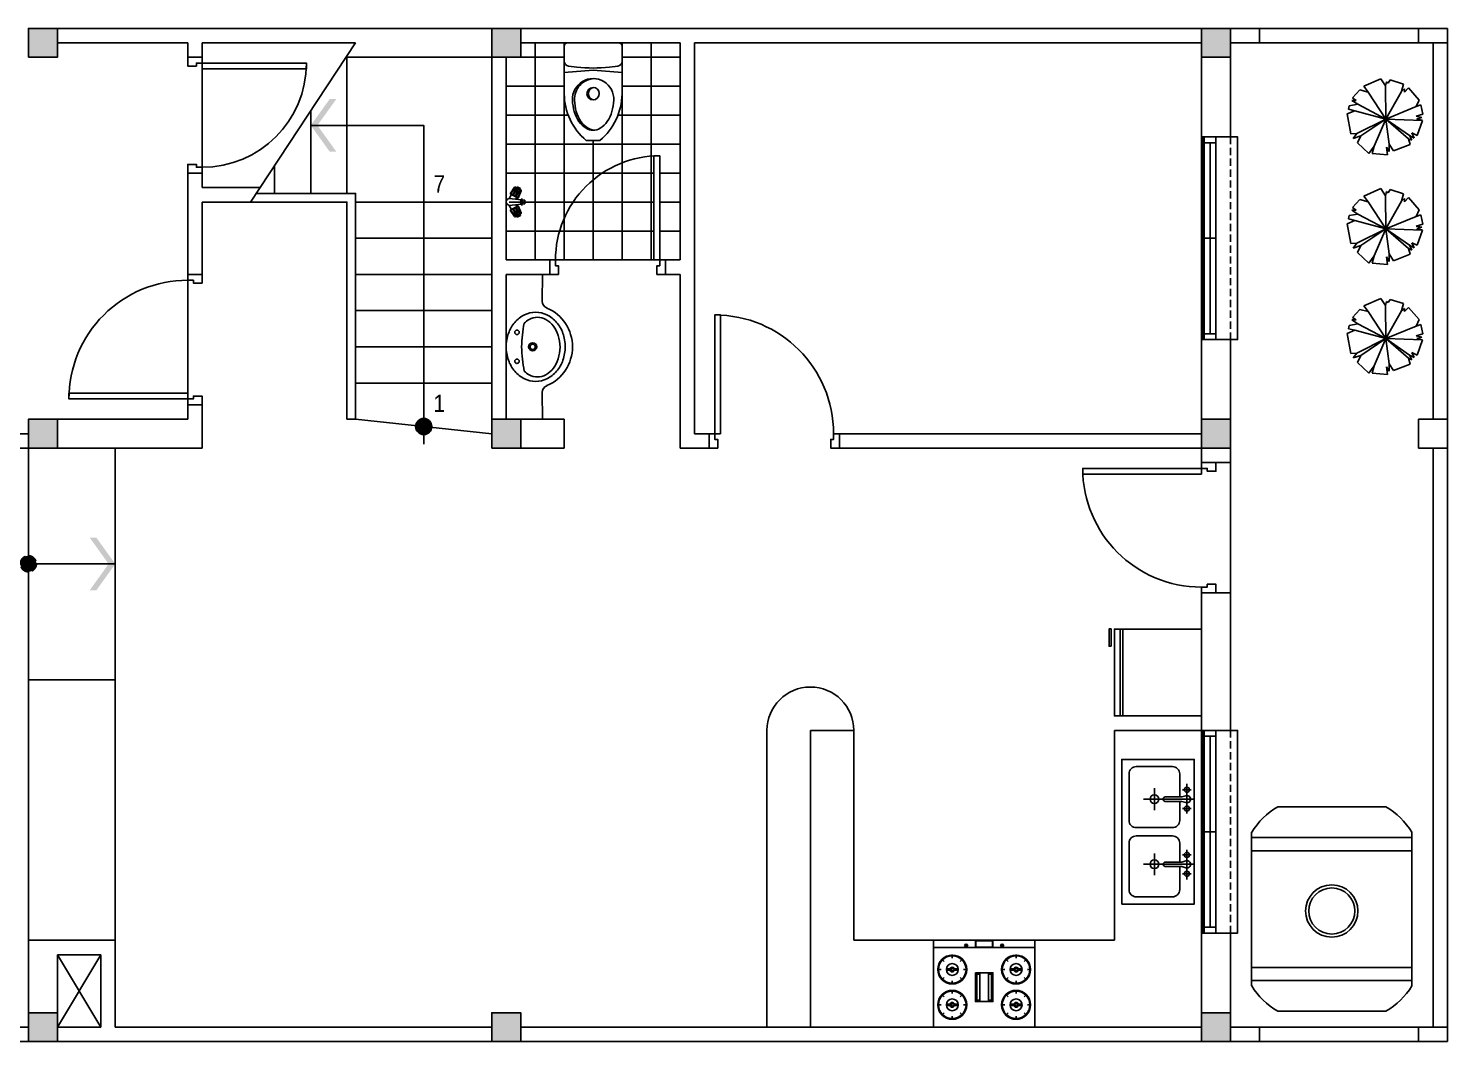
# Model space of a CAD drawing. Header units: millimetres. Extents: x 634 to 81814, y 3822 to 90754.
# Drawn here: x 11145 to 20945, y 3822 to 10822 of the extents above; entities that cross this region are included whole.
import ezdxf

# ---------------------------------------------------------------- set-up
doc = ezdxf.new("R2010")
doc.units = ezdxf.units.MM
doc.header["$MEASUREMENT"] = 0
doc.linetypes.add('DASHED', pattern=[0.75, 0.5, -0.25])
doc.linetypes.add('HIDDEN', pattern=[0.375, 0.25, -0.125])
for name, color, linetype in [('CAY', 66, 'Continuous'), ('CHITIET', 144, 'Continuous'), ('COT', 5, 'Continuous'), ('DOOR', 2, 'Continuous'), ('HACTH', 8, 'Continuous'), ('HAT', 252, 'Continuous'), ('HATCH', 34, 'Continuous'), ('NET1', 66, 'Continuous'), ('NET2', 6, 'Continuous'), ('NET4', 5, 'Continuous'), ('NETMANH', 44, 'Continuous'), ('NETTHAY', 4, 'Continuous'), ('nt', 146, 'Continuous'), ('THAY', 7, 'Continuous'), ('THIETBI', 35, 'Continuous'), ('TUONG', 7, 'Continuous'), ('VAT DUNG', 9, 'Continuous'), ('VATDUNG', 8, 'Continuous'), ('VATLIEU', 251, 'Continuous')]:
    doc.layers.add(name, color=color, linetype=linetype)
doc.styles.add('VNI-AVO', font='', dxfattribs={"height": 6})
doc.styles.get('VNI-AVO').set_extended_font_data('VNI-Avo')

# ---------------------------------------------------------------- blocks, each defined once
blk = doc.blocks.new('N')
at = {"ltscale": 50}
for p, q in [((-2.69, 3.98), (-3.1, 5.22)), ((-3.1, 5.22), (-2.32, 4.65)), ((-2.37, 5.58), (0.82, 6.2)), ((-2.32, 4.65), (-2.37, 5.58)), ((-2.32, 4.65), (0, 0)), ((1.34, 4.96), (0, 0)), ((0.82, 6.2), (1.34, 4.96)), ((1.34, 4.96), (1.6, 5.99)), ((1.6, 5.99), (2.12, 5.84)), ((2.12, 5.84), (2.37, 4.5)), ((2.37, 4.5), (3, 5.43)), ((3, 5.43), (3, 4.75)), ((3, 4.75), (3.41, 5.32)), ((3.41, 5.32), (4.7, 4.13)), ((-5.53, 2.69), (-3.82, 4.55)), ((-4.34, 1.86), (-5.53, 2.69)), ((-3.82, 4.55), (-2.69, 3.98)), ((0, 0), (-2.69, 3.98)), ((0, 0), (2.37, 4.5)), ((4.34, 2.84), (0, 0)), ((4.7, 4.13), (4.34, 2.84)), ((4.34, 2.84), (5.27, 3.51)), ((5.27, 3.51), (6.46, 0.77)), ((-5.73, -0.26), (-5.53, 2.17)), ((-5.53, 2.17), (-4.34, 1.86)), ((-4.34, 1.86), (0, 0)), ((0, 0), (-4.03, -0.57)), ((-3.15, -3.67), (0, 0)), ((0, 0), (-2.63, -3.82)), ((-0.21, -5.89), (0, 0)), ((0, 0), (5.32, 0.05)), ((4.44, -2.53), (0, 0)), ((0, 0), (2.01, -4.86)), ((6.46, 0.77), (5.32, 0.05)), ((5.32, 0.05), (5.99, -0.1)), ((-4.5, -0.15), (-5.73, -0.26)), ((-5.22, -0.57), (-4.5, -0.15)), ((-4.03, -0.57), (-5.22, -0.57)), ((-5.11, -1.24), (-4.03, -0.57)), ((-4.08, -3.92), (-5.11, -1.24)), ((6.3, -0.72), (5.63, -2.84)), ((5.99, -0.1), (5.78, -0.41)), ((5.78, -0.41), (6.3, -0.72)), ((-3.15, -3.67), (-4.08, -3.92)), ((-3.41, -4.18), (-3.15, -3.67)), ((-2.63, -3.82), (-3.41, -4.18)), ((-3.05, -4.54), (-2.63, -3.82)), ((-2.22, -4.18), (-3.05, -4.54)), ((-2.63, -5.06), (-2.22, -4.18)), ((5.01, -3.67), (3.05, -5.37)), ((4.86, -3), (4.34, -3)), ((4.34, -3), (5.01, -3.67)), ((5.63, -2.84), (4.44, -2.53)), ((4.44, -2.53), (4.86, -3)), ((-0.21, -5.89), (-2.63, -5.06)), ((0.05, -5.01), (-0.21, -5.89)), ((0.26, -5.78), (0.05, -5.01)), ((0.46, -4.9), (0.26, -5.78)), ((0.77, -5.94), (0.46, -4.9)), ((2.27, -5.63), (0.77, -5.94)), ((3.05, -5.37), (2.01, -4.86)), ((2.01, -4.86), (2.27, -5.63))]:
    blk.add_line(p, q, dxfattribs=at)
blk = doc.blocks.new('A$C764E3EB9')
at = {"layer": 'VATDUNG'}
for p, q in [((195, 1364), (1375, 1364)), ((237, 1364), (237, 134)), ((337, 1364), (337, 134)), ((1233, 1364), (1233, 134)), ((1333, 1364), (1333, 134)), ((0, 1164), (0, 334)), ((1570, 1164), (1570, 334)), ((195, 134), (237, 134)), ((237, 134), (1333, 134)), ((1333, 134), (1375, 134))]:
    blk.add_line(p, q, dxfattribs=at)
for radius in [201, 177]:
    blk.add_circle((800, 749), radius, dxfattribs=at)
for centre, start, end in [((507, 864), 121.9804, 149.4069), ((1063, 864), 30.5931, 58.0196), ((507, 634), 210.5931, 238.0196), ((1063, 634), 301.9804, 329.4069)]:
    blk.add_arc(centre, 589, start, end, dxfattribs=at)
blk = doc.blocks.new('TULANH')
at = {"layer": 'VATDUNG', "linetype": 'Continuous'}
for points in [[(1.579, 9.611), (1.579, 8.911), (0.879, 8.911), (0.879, 9.611)], [(1.017, 8.883), (1.017, 8.867), (0.878, 8.867), (0.878, 8.883)]]:
    blk.add_lwpolyline(points, close=True, dxfattribs=at)
for points in [[(1.579, 8.977), (0.879, 8.977)], [(1.579, 8.957), (0.879, 8.957)]]:
    blk.add_lwpolyline(points, dxfattribs=at)
blk = doc.blocks.new('door')
at = {"layer": 'DOOR', "ltscale": 3}
for points in [[(100, -40), (100, 0), (0, 0), (0, -60), (60, -60), (60, -40)], [(100, -80), (920, -80), (920, -40), (100, -40)], [(100, -860), (100, -900), (0, -900), (0, -840), (60, -840), (60, -860)]]:
    blk.add_lwpolyline(points, close=True, dxfattribs=at)
at = {"layer": 'DOOR', "color": 44, "ltscale": 3}
blk.add_arc((100, -40), 820, 270, 0, dxfattribs=at)
blk = doc.blocks.new('door800')
at = {"layer": 'DOOR', "ltscale": 3}
for points in [[(40, -100), (0, -100), (0, 0), (60, 0), (60, -60), (40, -60)], [(760, -100), (800, -100), (800, 0), (740, 0), (740, -60), (760, -60)], [(80, -100), (80, -820), (40, -820), (40, -100)]]:
    blk.add_lwpolyline(points, close=True, dxfattribs=at)
at = {"layer": 'DOOR', "color": 44, "ltscale": 3}
blk.add_arc((40, -100), 720, 270, 0, dxfattribs=at)
blk = doc.blocks.new('A$C47E0686E')
at = {"layer": 'THIETBI'}
for p, q in [((6, 132), (81, 182)), ((21, 135), (70, 169)), ((81, 182), (131, 92)), ((88, 160), (85, 165)), ((89, 168), (135, 193)), ((153, 15), (135, 193)), ((193, 15), (215, 193)), ((261, 168), (215, 193)), ((269, 182), (219, 92)), ((263, 160), (266, 165)), ((344, 132), (269, 182)), ((329, 135), (280, 169)), ((8, 111), (0, 101)), ((0, 101), (19, 66)), ((6, 132), (48, 55)), ((8, 111), (6, 116)), ((8, 111), (32, 68)), ((22, 124), (19, 129)), ((32, 68), (19, 66)), ((28, 122), (83, 146)), ((32, 68), (35, 63)), ((37, 96), (35, 101)), ((35, 101), (37, 96)), ((36, 107), (86, 141)), ((36, 107), (86, 141)), ((44, 93), (98, 118)), ((44, 93), (98, 118)), ((48, 55), (131, 92)), ((53, 67), (50, 72)), ((50, 72), (53, 67)), ((52, 79), (101, 112)), ((59, 65), (114, 90)), ((100, 137), (103, 132)), ((103, 132), (100, 137)), ((116, 109), (119, 104)), ((123, 106), (144, 118)), ((213, 49), (133, 49)), ((193, 15), (153, 15)), ((173, 101), (173, 0)), ((227, 106), (206, 118)), ((302, 55), (219, 92)), ((234, 109), (231, 104)), ((291, 65), (236, 90)), ((250, 137), (247, 132)), ((247, 132), (250, 137)), ((298, 79), (249, 112)), ((306, 93), (252, 118)), ((306, 93), (252, 118)), ((314, 107), (264, 141)), ((314, 107), (264, 141)), ((322, 122), (267, 146)), ((300, 72), (297, 67)), ((344, 132), (302, 55)), ((313, 96), (316, 101)), ((316, 101), (313, 96)), ((318, 68), (315, 63)), ((342, 111), (318, 68)), ((318, 68), (331, 66)), ((328, 124), (331, 129)), ((350, 101), (331, 66)), ((342, 111), (344, 116)), ((342, 111), (350, 101))]:
    blk.add_line(p, q, dxfattribs=at)
for points in [[(148, 49, -0.162416), (150, 54, -0.106054), (156, 59, -0.069981), (163, 62, -0.056221), (173, 63, -0.056221), (183, 62, -0.069981), (190, 59, -0.106054), (196, 54, -0.162416), (197, 49, -0.162416), (196, 44, -0.106054), (190, 40, -0.069981), (183, 37, -0.056221), (173, 36, -0.056221), (163, 37, -0.069981), (156, 40, -0.106054), (150, 44, -0.162416)], [(153, 49, -0.162416), (154, 51, -0.106054), (158, 54, -0.069981), (164, 57, -0.056221), (173, 58, -0.056221), (182, 57, -0.069981), (188, 54, -0.106054), (192, 51, -0.162416), (192, 49, -0.162416), (192, 47, -0.106054), (188, 44, -0.069981), (182, 42, -0.056221), (173, 41, -0.056221), (164, 42, -0.069981), (158, 44, -0.106054), (154, 47, -0.162416)]]:
    blk.add_lwpolyline(points, format="xyb", close=True, dxfattribs=at)
for centre, radius, start, end in [((76, 160), 10, 28.8907, 123.4646), ((175, 188), 40.3, 7.2662, 172.7338), ((274, 160), 10, 56.5354, 151.1093), ((20, 124), 16.1, 149.1033, 208.8907), ((23, 131), 5, 123.4646, 208.8907), ((26, 126), 5, 208.8907, 294.3168), ((39, 103), 5, 123.4646, 208.8907), ((39, 103), 5, 123.4646, 208.8907), ((49, 71), 16.1, 208.8907, 268.6781), ((42, 98), 5, 208.8907, 294.3168), ((42, 98), 5, 208.8907, 294.3168), ((54, 75), 5, 123.4646, 208.8907), ((57, 70), 5, 208.8907, 294.3168), ((57, 70), 5, 208.8907, 294.3168), ((79, 155), 10, 294.3168, 28.8907), ((91, 132), 10, 28.8907, 123.4646), ((91, 132), 10, 28.8907, 123.4646), ((94, 127), 10, 294.3168, 28.8907), ((94, 127), 10, 294.3168, 28.8907), ((107, 104), 10, 28.8907, 123.4646), ((110, 99), 10, 294.3168, 28.8907), ((240, 99), 10, 151.1093, 245.6832), ((243, 104), 10, 56.5354, 151.1093), ((256, 127), 10, 151.1093, 245.6832), ((256, 127), 10, 151.1093, 245.6832), ((259, 132), 10, 56.5354, 151.1093), ((259, 132), 10, 56.5354, 151.1093), ((271, 155), 10, 151.1093, 245.6832), ((293, 70), 5, 245.6832, 331.1093), ((296, 75), 5, 331.1093, 56.5354), ((301, 71), 16.1, 271.3219, 331.1093), ((308, 98), 5, 245.6832, 331.1093), ((308, 98), 5, 245.6832, 331.1093), ((311, 103), 5, 331.1093, 56.5354), ((311, 103), 5, 331.1093, 56.5354), ((324, 126), 5, 245.6832, 331.1093), ((327, 131), 5, 331.1093, 56.5354), ((330, 124), 16.1, 331.1093, 30.8967)]:
    blk.add_arc(centre, radius, start, end, dxfattribs=at)
blk = doc.blocks.new('A$C6332211A')
blk.add_lwpolyline([(238.7, 408.2, 0.085303), (145.7, 392.2, 0.092016), (69.9, 348.4, 0.103432), (17.5, 280.6, 0.11326), (0, 204.1, 0.11326), (17.5, 127.6, 0.103432), (69.9, 59.8, 0.092016), (145.7, 16, 0.085303), (238.7, 0, 0.085303), (331.7, 16, 0.092016), (407.5, 59.8, 0.103432), (459.9, 127.6, 0.11326), (477.4, 204.1, 0.11326), (459.9, 280.6, 0.103432), (407.5, 348.4, 0.092016), (331.7, 392.2, 0.085303)], format="xyb", close=True)
for points in [[(74.9, 283.6, 0.065083), (49.3, 248.7, 0.126182), (34.7, 191.6)], [(34.7, 191.6, 0.126182), (49.3, 134.5, 0.105983), (95.1, 81.6, 0.086078), (159.6, 48.5, 0.075871), (240.8, 36.1, 0.075871), (322, 48.5, 0.086078), (386.5, 81.6, 0.105983), (432.3, 134.5, 0.126182), (446.9, 191.6, 0.126182), (432.3, 248.7, 0.062882), (407.7, 282.5)]]:
    blk.add_lwpolyline(points, format="xyb")
for centre, radius in [((138.7, 333.2), 15.3), ((338.7, 333.2), 15.3), ((238.7, 224.9), 27.8), ((238.7, 224.9), 18.1)]:
    blk.add_circle(centre, radius)
for centre, radius, start, end in [((279.7, -843.8), 1145.9, 92.05204, 100.29867), ((197, -844), 1146, 79.40234, 87.91299)]:
    blk.add_arc(centre, radius, start, end)

msp = doc.modelspace()

# ---------------------------------------------------------------- hatches: boundary and pattern name
at = {"layer": 'CHITIET'}
h = msp.add_hatch(color=256, dxfattribs=at)
h.paths.add_polyline_path([(13899.09311, 8021.36766), (13874.71811, 8071.36766), (13824.59311, 8047.11766, 0.4142135624)])
h.paths.add_polyline_path([(13874.71811, 8071.36766), (13899.09311, 8021.36766, 0.4142135624), (13924.84311, 8095.74266)])
h.paths.add_polyline_path([(13850.34311, 8121.49266), (13874.71811, 8071.36766), (13924.84311, 8095.74266, 0.4142135624)])
h.paths.add_polyline_path([(13850.34311, 8121.49266, 0.4142135624), (13824.59311, 8047.11766), (13874.71811, 8071.36766)])
at = {"layer": 'HACTH', "linetype": 'DASHED', "ltscale": 120}
h = msp.add_hatch(color=256, dxfattribs=at)
h.paths.add_polyline_path([(11194.96811, 7098.99266), (11144.84311, 7123.36766), (11169.21811, 7173.36766, -0.4142135624)])
h.paths.add_polyline_path([(11144.84311, 7123.36766), (11194.96811, 7098.99266, -0.4142135624), (11120.46811, 7073.24266)])
h.paths.add_polyline_path([(11094.71811, 7147.61766), (11144.84311, 7123.36766), (11120.46811, 7073.24266, -0.4142135624)])
h.paths.add_polyline_path([(11094.71811, 7147.61766, -0.4142135624), (11169.21811, 7173.36766), (11144.84311, 7123.36766)])
at = {"layer": 'HAT', "ltscale": 3}
h = msp.add_hatch(dxfattribs=at)
h.set_pattern_fill('_USER', color=256, scale=200, style=0, double=1, pattern_type=0)
h.set_pattern_definition([(0, (15644.72, 9222.24), (0, 200), []), (90, (15644.72, 9222.24), (-200, 1e-14), [])])
h.paths.add_polyline_path([(15644.71811, 10722.24266), (15243.84311, 10722.24266), (15243.84311, 10370.61766, -0.2184915098), (15091.46811, 10047.74266), (14996.46811, 10047.86766, -0.2235367785), (14844.84311, 10370.99266), (14845.09311, 10722.24266), (14544.84311, 10722.24266), (14544.84311, 10622.24266), (14444.71811, 10622.24266), (14444.71811, 9222.24266), (14744.71811, 9222.24266), (14784.71811, 9222.24266, -0.3980254705), (15464.71811, 9941.24266), (15464.71811, 9942.24266), (15504.71811, 9942.24266), (15504.71811, 9222.24266), (15544.71811, 9222.24266), (15644.71811, 9222.24266)])
edge = h.paths.add_edge_path(flags=16)
edge.add_line((14551.96811, 9648.99266), (14551.96811, 9648.99266))
edge.add_ellipse((14551.96811, 9644.36766), major_axis=(3.31143, 3.31143), ratio=1, start_angle=45, end_angle=55.306388103, ccw=False)
edge.add_ellipse((14551.96811, 9644.36766), major_axis=(3.31143, 3.31143), ratio=1, start_angle=20.494977243, end_angle=45)
edge = h.paths.add_edge_path(flags=0)
edge.add_ellipse((14551.96811, 9624.24266), major_axis=(3.31143, 3.31143), ratio=1, start_angle=199.214249099, end_angle=225, ccw=False)
edge.add_ellipse((14555.59311, 9628.99266), major_axis=(7.53916, 7.53916), ratio=1, start_angle=163.883885241, end_angle=188.099106471, ccw=False)
edge.add_line((14549.71811, 9619.99266), (14548.84311, 9619.86766))
edge = h.paths.add_edge_path()
edge.add_line((14465.59311, 9611.61766), (14465.59311, 9611.61766))
edge.add_ellipse((14468.84311, 9635.61766), major_axis=(-24.1943, 0.00005), ratio=0.9999999999, start_angle=82.147909543, end_angle=82.733929272, ccw=False)
edge.add_ellipse((14468.84311, 9635.61766), major_axis=(-24.1943, 0.00005), ratio=0.9999999999, start_angle=-82.147679965, end_angle=82.147909543)
edge = h.paths.add_edge_path(flags=16)
edge.add_line((14541.84311, 9728.99266), (14540.96811, 9721.24266))
edge.add_line((14540.96811, 9721.24266), (14543.59311, 9719.74266))
edge.add_ellipse((14538.96811, 9711.36766), major_axis=(6.83209, 6.83209), ratio=1, start_angle=316.321928158, end_angle=376.109301691, ccw=False)
edge.add_line((14548.59311, 9711.49266), (14526.34311, 9662.11766))
edge.add_line((14526.21811, 9662.24266), (14517.84311, 9666.86766))
edge.add_line((14517.96811, 9666.74266), (14510.84311, 9653.86766))
edge.add_line((14510.84311, 9653.99266), (14572.46811, 9646.36766))
edge.add_line((14572.46811, 9646.24266), (14572.46811, 9634.24266))
edge.add_line((14572.46811, 9634.24266), (14560.09311, 9634.24266))
edge.add_ellipse((14533.46811, 9634.24266), major_axis=(-18.81967, 18.81967), ratio=1, start_angle=212.128550632, end_angle=225, ccw=False)
edge.add_ellipse((14542.59311, 9632.24266), major_axis=(12.18859, 12.18859), ratio=1, start_angle=286.116114759, end_angle=302.128550632, ccw=False)
edge.add_ellipse((14548.34311, 9628.99266), major_axis=(7.53916, 7.53916), ratio=1, start_angle=261.900893529, end_angle=286.116114759, ccw=False)
edge.add_ellipse((14551.96811, 9624.24266), major_axis=(3.31143, 3.31143), ratio=1, start_angle=225.000000001, end_angle=261.90089353)
edge.add_ellipse((14548.34311, 9628.99266), major_axis=(7.53916, 7.53916), ratio=1, start_angle=261.900893529, end_angle=286.116114759)
edge.add_ellipse((14542.59311, 9632.24266), major_axis=(12.18859, 12.18859), ratio=1, start_angle=286.116114759, end_angle=302.128550632)
edge.add_ellipse((14533.46811, 9634.24266), major_axis=(-18.81967, 18.81967), ratio=1, start_angle=212.128550632, end_angle=225)
edge.add_line((14560.09311, 9634.24266), (14557.09311, 9634.24266))
edge.add_ellipse((14533.46811, 9634.24266), major_axis=(-16.69835, 16.69835), ratio=1, start_angle=212.128550632, end_angle=225, ccw=False)
edge.add_ellipse((14542.59311, 9632.24266), major_axis=(-10.06726, 10.06726), ratio=1, start_angle=196.116114759, end_angle=212.128550632, ccw=False)
edge.add_ellipse((14548.34311, 9628.99266), major_axis=(5.41784, 5.41784), ratio=1, start_angle=261.900893529, end_angle=286.116114759, ccw=False)
edge.add_ellipse((14555.59311, 9628.99266), major_axis=(5.41784, 5.41784), ratio=1, start_angle=163.883885241, end_angle=188.099106471, ccw=False)
edge.add_ellipse((14561.34311, 9632.24266), major_axis=(10.06726, 10.06726), ratio=1, start_angle=147.871449367, end_angle=163.883885241, ccw=False)
edge.add_ellipse((14570.46811, 9634.24266), major_axis=(16.69835, 16.69835), ratio=1, start_angle=135, end_angle=147.871449368, ccw=False)
edge.add_line((14546.84311, 9634.24266), (14543.84311, 9634.24266))
edge.add_ellipse((14570.46811, 9634.24266), major_axis=(18.81967, 18.81967), ratio=1, start_angle=135, end_angle=147.871449368)
edge.add_ellipse((14561.34311, 9632.24266), major_axis=(12.18859, 12.18859), ratio=1, start_angle=147.871449368, end_angle=163.883885241, ccw=False)
edge.add_ellipse((14570.46811, 9634.24266), major_axis=(18.81967, 18.81967), ratio=1, start_angle=135, end_angle=147.871449368, ccw=False)
edge.add_ellipse((14570.46811, 9634.24266), major_axis=(-18.81967, 18.81967), ratio=1, start_angle=32.128550632, end_angle=45, ccw=False)
edge.add_ellipse((14561.34311, 9636.36766), major_axis=(-12.18859, 12.18859), ratio=1, start_angle=16.116114759, end_angle=32.128550632, ccw=False)
edge.add_ellipse((14555.59311, 9639.49266), major_axis=(-7.53916, 7.53916), ratio=1, start_angle=-8.09910647, end_angle=16.116114759, ccw=False)
edge.add_line((14550.21811, 9648.99266), (14465.59311, 9659.49266))
edge.add_line((14465.59311, 9659.61766), (14480.84311, 9687.24266))
edge.add_line((14480.84311, 9687.24266), (14472.46811, 9691.86766))
edge.add_line((14472.59311, 9691.86766), (14502.46811, 9737.11766))
edge.add_ellipse((14507.34311, 9728.74266), major_axis=(-6.83209, 6.83209), ratio=1, start_angle=-73.890698309, end_angle=-14.103324769, ccw=False)
edge.add_line((14512.09311, 9737.24266), (14514.71811, 9735.74266))
edge.add_line((14514.71811, 9735.74266), (14520.84311, 9740.61766))
edge.add_line((14520.84311, 9740.61766), (14541.84311, 9728.99266))
edge = h.paths.add_edge_path(flags=0)
edge.add_ellipse((14522.34311, 9674.61766), major_axis=(-4.24264, 4.24264), ratio=1, start_angle=106.109301691, end_angle=200.683222955, ccw=False)
edge.add_ellipse((14519.09311, 9676.49266), major_axis=(-4.24264, 4.24264), ratio=1, start_angle=11.535380435, end_angle=106.109301691, ccw=False)
edge.add_line((14514.09311, 9679.74266), (14534.96811, 9710.86766))
edge.add_ellipse((14536.59311, 9707.86766), major_axis=(-2.12132, 2.12132), ratio=1, start_angle=-73.890698309, end_angle=11.535380435, ccw=False)
edge.add_ellipse((14539.59311, 9706.24266), major_axis=(2.12132, 2.12132), ratio=1, start_angle=290.683222955, end_angle=376.109301691, ccw=False)
edge.add_line((14542.96811, 9706.49266), (14527.71811, 9672.11766))
edge = h.paths.add_edge_path(flags=0)
edge.add_ellipse((14505.34311, 9683.99266), major_axis=(4.24264, 4.24264), ratio=1, start_angle=196.109301691, end_angle=290.683222955, ccw=False)
edge.add_ellipse((14502.09311, 9685.74266), major_axis=(-4.24264, 4.24264), ratio=1, start_angle=11.535380435, end_angle=106.109301691, ccw=False)
edge.add_line((14497.09311, 9689.11766), (14517.96811, 9720.24266))
edge.add_ellipse((14519.59311, 9717.24266), major_axis=(-2.12132, 2.12132), ratio=1, start_angle=-73.890698309, end_angle=11.535380435, ccw=False)
edge.add_ellipse((14522.71811, 9715.61766), major_axis=(2.12132, 2.12132), ratio=1, start_angle=290.683222955, end_angle=376.109301691, ccw=False)
edge.add_line((14526.09311, 9715.86766), (14510.84311, 9681.49266))
edge = h.paths.add_edge_path(flags=0)
edge.add_ellipse((14488.46811, 9693.36766), major_axis=(-4.24264, 4.24264), ratio=1, start_angle=106.109301691, end_angle=200.683222955, ccw=False)
edge.add_ellipse((14485.21811, 9695.11766), major_axis=(4.24264, 4.24264), ratio=1, start_angle=101.535380435, end_angle=196.109301691, ccw=False)
edge.add_line((14480.21811, 9698.36766), (14501.09311, 9729.49266))
edge.add_ellipse((14502.71811, 9726.61766), major_axis=(-2.12132, 2.12132), ratio=1, start_angle=-73.890698309, end_angle=11.535380435, ccw=False)
edge.add_ellipse((14505.71811, 9724.86766), major_axis=(-2.12132, 2.12132), ratio=1, start_angle=200.683222955, end_angle=286.109301691, ccw=False)
edge.add_line((14509.09311, 9725.11766), (14493.84311, 9690.74266))
edge = h.paths.add_edge_path(flags=0)
edge.add_ellipse((14542.59311, 9636.36766), major_axis=(-12.18859, 12.18859), ratio=1, start_angle=237.871449368, end_angle=253.883885241)
edge.add_ellipse((14548.34311, 9639.49266), major_axis=(-7.53916, 7.53916), ratio=1, start_angle=253.883885241, end_angle=278.099106471, ccw=False)
edge.add_ellipse((14542.59311, 9636.36766), major_axis=(-12.18859, 12.18859), ratio=1, start_angle=237.871449368, end_angle=253.883885241, ccw=False)
edge.add_ellipse((14533.46811, 9634.24266), major_axis=(18.81967, 18.81967), ratio=1, start_angle=315, end_angle=327.871449368)
edge = h.paths.add_edge_path(flags=0)
edge.add_ellipse((14533.46811, 9634.24266), major_axis=(16.69835, 16.69835), ratio=1, start_angle=315, end_angle=327.871449368)
edge.add_ellipse((14542.59311, 9636.36766), major_axis=(10.06726, 10.06726), ratio=1, start_angle=327.871449368, end_angle=343.883885241)
edge.add_ellipse((14548.34311, 9639.49266), major_axis=(-5.41784, 5.41784), ratio=1, start_angle=253.883885241, end_angle=278.09910647)
edge.add_ellipse((14551.96811, 9644.36766), major_axis=(1.19011, 1.19011), ratio=1, start_angle=8.099106472, end_angle=45.000000001)
edge.add_ellipse((14551.96811, 9644.36766), major_axis=(-1.19011, 1.19011), ratio=1, start_angle=-45, end_angle=-8.099106471)
edge.add_ellipse((14555.59311, 9639.49266), major_axis=(5.41784, 5.41784), ratio=1, start_angle=81.90089353, end_angle=106.116114759)
edge.add_ellipse((14561.34311, 9636.36766), major_axis=(-10.06726, 10.06726), ratio=1, start_angle=16.116114759, end_angle=32.128550632)
edge.add_ellipse((14570.46811, 9634.24266), major_axis=(16.69835, 16.69835), ratio=1, start_angle=122.128550632, end_angle=135, ccw=False)
edge.add_ellipse((14555.59311, 9639.49266), major_axis=(5.41784, 5.41784), ratio=1, start_angle=81.90089353, end_angle=106.116114759, ccw=False)
edge.add_ellipse((14551.96811, 9644.36766), major_axis=(1.19011, 1.19011), ratio=1, start_angle=8.099106472, end_angle=45.000000001, ccw=False)
edge.add_ellipse((14542.59311, 9636.36766), major_axis=(10.06726, 10.06726), ratio=1, start_angle=327.871449368, end_angle=343.883885241, ccw=False)
edge = h.paths.add_edge_path(flags=0)
edge.add_ellipse((14551.96811, 9624.24266), major_axis=(1.19011, 1.19011), ratio=1, start_angle=188.099106471, end_angle=225.000000001, ccw=False)
edge.add_ellipse((14551.96811, 9624.24266), major_axis=(-1.19011, 1.19011), ratio=1, start_angle=134.999999999, end_angle=171.900893528, ccw=False)
edge = h.paths.add_edge_path(flags=16)
edge.add_line((14526.21811, 9608.99266), (14548.46811, 9559.61766))
edge.add_ellipse((14538.96811, 9559.74266), major_axis=(-6.83209, 6.83209), ratio=1, start_angle=163.890698309, end_angle=223.678071842, ccw=False)
edge.add_line((14543.59311, 9551.36766), (14540.96811, 9549.86766))
edge.add_line((14540.96811, 9549.86766), (14541.84311, 9542.11766))
edge.add_line((14541.84311, 9542.11766), (14520.84311, 9530.49266))
edge.add_line((14520.84311, 9530.49266), (14514.71811, 9535.36766))
edge.add_line((14514.71811, 9535.36766), (14512.09311, 9533.86766))
edge.add_ellipse((14507.34311, 9542.36766), major_axis=(6.83209, 6.83209), ratio=1, start_angle=194.103324769, end_angle=253.890698309, ccw=False)
edge.add_line((14502.46811, 9534.11766), (14472.59311, 9579.36766))
edge.add_line((14472.59311, 9579.24266), (14526.34311, 9608.86766))
edge = h.paths.add_edge_path(flags=0)
edge.add_line((14527.71811, 9598.99266), (14542.96811, 9564.61766))
edge.add_ellipse((14539.59311, 9564.86766), major_axis=(-2.12132, 2.12132), ratio=1, start_angle=163.890698309, end_angle=249.316777045, ccw=False)
edge.add_ellipse((14536.59311, 9563.24266), major_axis=(-2.12132, 2.12132), ratio=1, start_angle=78.464619565, end_angle=163.890698309, ccw=False)
edge.add_line((14534.96811, 9560.24266), (14514.09311, 9591.36766))
edge.add_ellipse((14519.09311, 9594.74266), major_axis=(-4.24264, 4.24264), ratio=1, start_angle=-16.109301691, end_angle=78.464619565, ccw=False)
edge.add_ellipse((14522.34311, 9596.49266), major_axis=(-4.24264, 4.24264), ratio=1, start_angle=249.316777045, end_angle=343.890698309, ccw=False)
edge = h.paths.add_edge_path(flags=0)
edge.add_line((14510.84311, 9589.61766), (14526.09311, 9555.24266))
edge.add_ellipse((14522.71811, 9555.61766), major_axis=(-2.12132, 2.12132), ratio=1, start_angle=163.890698309, end_angle=249.316777045, ccw=False)
edge.add_ellipse((14519.59311, 9553.86766), major_axis=(-2.12132, 2.12132), ratio=1, start_angle=78.464619565, end_angle=163.890698309, ccw=False)
edge.add_line((14518.09311, 9550.86766), (14497.21811, 9581.99266))
edge.add_ellipse((14502.09311, 9585.36766), major_axis=(4.24264, 4.24264), ratio=1, start_angle=73.890698309, end_angle=168.464619565, ccw=False)
edge.add_ellipse((14505.34311, 9587.11766), major_axis=(-4.24264, 4.24264), ratio=1, start_angle=249.316777045, end_angle=343.890698309, ccw=False)
edge = h.paths.add_edge_path(flags=0)
edge.add_line((14493.96811, 9580.24266), (14509.21811, 9545.86766))
edge.add_ellipse((14505.71811, 9546.24266), major_axis=(2.12132, 2.12132), ratio=1, start_angle=253.890698309, end_angle=339.316777045, ccw=False)
edge.add_ellipse((14502.71811, 9544.49266), major_axis=(-2.12132, 2.12132), ratio=1, start_angle=78.464619565, end_angle=163.890698309, ccw=False)
edge.add_line((14501.09311, 9541.49266), (14480.21811, 9572.61766))
edge.add_ellipse((14485.21811, 9575.99266), major_axis=(4.24264, 4.24264), ratio=1, start_angle=73.890698309, end_angle=168.464619565, ccw=False)
edge.add_ellipse((14488.46811, 9577.74266), major_axis=(4.24264, 4.24264), ratio=1, start_angle=339.316777045, end_angle=433.890698309, ccw=False)
h.paths.add_polyline_path([(15464.71811, 9941.24266, 0.3980254705), (14784.71811, 9222.24266), (15464.71811, 9222.24266)], flags=17)
at = {"layer": 'NET4', "ltscale": 3}
h = msp.add_hatch(color=256, dxfattribs=at)
h.paths.add_polyline_path([(19444.84311, 10822.24266), (19244.84311, 10822.24266), (19244.84311, 10622.24266), (19444.84311, 10622.24266), (19444.84311, 10721.99266), (19444.84311, 10721.99266)])
h.paths.add_polyline_path([(14544.84311, 10822.24266), (14544.71811, 10822.24266), (14344.84311, 10822.24266), (14344.84311, 10622.24266), (14544.84311, 10622.24266)])
h.paths.add_polyline_path([(11344.84311, 10822.24266), (11344.71811, 10822.24266), (11144.84311, 10822.24266), (11144.84311, 10622.24266), (11344.84311, 10622.24266)])
h.paths.add_polyline_path([(6344.84311, 10821.99266), (6344.71811, 10821.99266), (6344.71811, 10822.24266), (6144.84311, 10822.24266), (6144.84311, 10622.24266), (6344.84311, 10622.24266)])
h.paths.add_polyline_path([(6344.84311, 8122.24266), (6144.84311, 8122.24266), (6144.84311, 7922.24266), (6344.84311, 7922.24266)])
h.paths.add_polyline_path([(6344.84311, 4022.24266), (6144.84311, 4022.24266), (6144.84311, 3822.24266), (6344.84311, 3822.24266)])
h.paths.add_polyline_path([(11344.84311, 4022.24266), (11144.84311, 4022.24266), (11144.84311, 3822.24266), (11344.84311, 3822.24266)])
h.paths.add_polyline_path([(11344.84311, 8122.24266), (11323.34311, 8122.24266), (11144.84311, 8122.24266), (11144.84311, 7922.24266), (11323.34311, 7922.24266), (11344.84311, 7922.24266)])
h.paths.add_polyline_path([(14544.84311, 8122.24266), (14344.84311, 8122.24266), (14344.84311, 7922.24266), (14544.84311, 7922.24266)])
h.paths.add_polyline_path([(14544.84311, 4022.24266), (14344.84311, 4022.24266), (14344.84311, 3822.24266), (14544.84311, 3822.24266)])
h.paths.add_polyline_path([(19444.84311, 4022.24266), (19244.84311, 4022.24266), (19244.84311, 3822.24266), (19444.84311, 3822.24266), (19444.84311, 3922.61766), (19444.84311, 3922.61766)])
h.paths.add_polyline_path([(19444.84311, 8122.24266), (19244.84311, 8122.24266), (19244.84311, 7922.24266), (19444.84311, 7922.24266)])

# ---------------------------------------------------------------- linework, layer by layer
at = {"layer": 'CHITIET'}
msp.add_circle((13874.71811, 8071.36766), 55.6954, dxfattribs=at)
for points in [[(13271.09311, 10333.74266), (13140.46811, 10151.86766), (13225.34311, 10334.24266), (13094.71811, 10152.24266)], [(13271.09311, 9970.74266), (13140.46811, 10152.74266), (13225.34311, 9970.36766), (13094.71811, 10152.24266)], [(11568.46811, 7303.74266), (11699.09311, 7121.74266), (11614.21811, 7304.11766), (11744.84311, 7122.24266)], [(11568.46811, 6940.74266), (11699.09311, 7122.61766), (11614.21811, 6940.24266), (11744.84311, 7122.24266)]]:
    msp.add_solid(points, dxfattribs=at)
at = {"layer": 'COT', "ltscale": 3}
for points in [[(11144.84311, 10622.24266), (11344.84311, 10622.24266), (11344.84311, 10822.24266), (11144.84311, 10822.24266)], [(14344.84311, 10622.24266), (14544.84311, 10622.24266), (14544.84311, 10822.24266), (14344.84311, 10822.24266)], [(19244.84311, 10622.24266), (19444.84311, 10622.24266), (19444.84311, 10822.24266), (19244.84311, 10822.24266)], [(11144.84311, 7922.24266), (11344.84311, 7922.24266), (11344.84311, 8122.24266), (11144.84311, 8122.24266)], [(14344.84311, 7922.24266), (14544.84311, 7922.24266), (14544.84311, 8122.24266), (14344.84311, 8122.24266)], [(19244.84311, 7922.24266), (19444.84311, 7922.24266), (19444.84311, 8122.24266), (19244.84311, 8122.24266)], [(11144.84311, 3822.24266), (11344.84311, 3822.24266), (11344.84311, 4022.24266), (11144.84311, 4022.24266)], [(14344.84311, 3822.24266), (14544.84311, 3822.24266), (14544.84311, 4022.24266), (14344.84311, 4022.24266)], [(19244.84311, 3822.24266), (19444.84311, 3822.24266), (19444.84311, 4022.24266), (19244.84311, 4022.24266)]]:
    msp.add_lwpolyline(points, close=True, dxfattribs=at)
at = {"layer": 'COT'}
for points in [[(19644.84311, 10821.99266), (19644.84311, 10721.99266), (19444.84311, 10721.99266), (19444.84311, 10821.99266)], [(20944.84311, 10822.24266), (20944.84311, 10722.24266), (20744.84311, 10722.24266), (20744.84311, 10822.24266)], [(20944.84311, 8122.24266), (20744.84311, 8122.24266), (20744.84311, 7922.24266), (20944.84311, 7922.24266)], [(19644.84311, 3822.61766), (19644.84311, 3922.61766), (19444.84311, 3922.61766), (19444.84311, 3822.61766)], [(20944.84311, 3822.24266), (20944.84311, 3922.24266), (20744.84311, 3922.24266), (20744.84311, 3822.24266)]]:
    msp.add_lwpolyline(points, close=True, dxfattribs=at)
at = {"layer": 'DOOR', "ltscale": 3}
for p, q in [((12344.71811, 9862.24266), (12344.71811, 10582.24266)), ((19264.84311, 10032.24266), (19264.84311, 8712.24266)), ((19304.84311, 10032.24266), (19304.84311, 8712.24266)), ((19344.84311, 8712.24266), (19344.84311, 10032.24266)), ((19344.84311, 9372.24266), (19264.84311, 9372.24266)), ((14744.71811, 9222.24266), (15544.71811, 9222.24266)), ((19444.84311, 7822.24266), (19444.84311, 6922.24266)), ((19264.84311, 5932.24266), (19264.84311, 4612.11766)), ((19304.84311, 5932.24266), (19304.84311, 4612.11766)), ((19344.84311, 4612.11766), (19344.84311, 5932.24266)), ((19344.84311, 5272.24266), (19264.84311, 5272.24266))]:
    msp.add_line(p, q, dxfattribs=at)
at = {"layer": 'DOOR'}
for points in [[(19244.84311, 10072.24266), (19256.84311, 10072.24266), (19256.84311, 8672.24266), (19244.84311, 8672.24266)], [(19244.84311, 5972.24266), (19256.84311, 5972.24266), (19256.84311, 4572.11766), (19244.84311, 4572.11766)]]:
    msp.add_lwpolyline(points, close=True, dxfattribs=at)
at = {"layer": 'DOOR', "ltscale": 3}
for points in [[(19344.84311, 10072.24266), (19264.84311, 10072.24266), (19264.84311, 10032.24266), (19344.84311, 10032.24266)], [(19344.84311, 8712.24266), (19264.84311, 8712.24266), (19264.84311, 8672.24266), (19344.84311, 8672.24266)], [(19344.84311, 5972.24266), (19264.84311, 5972.24266), (19264.84311, 5932.24266), (19344.84311, 5932.24266)], [(19344.84311, 4612.11766), (19264.84311, 4612.11766), (19264.84311, 4572.11766), (19344.84311, 4572.11766)]]:
    msp.add_lwpolyline(points, close=True, dxfattribs=at)
at = {"layer": 'DOOR'}
for points in [[(19444.84311, 10072.24266), (19494.84311, 10072.24266), (19494.84311, 8672.24266), (19444.84311, 8672.24266)], [(19444.84311, 5972.24266), (19494.84311, 5972.24266), (19494.84311, 4572.24266), (19444.84311, 4572.24266)]]:
    msp.add_lwpolyline(points, dxfattribs=at)
at = {"layer": 'HACTH', "linetype": 'DASHED', "ltscale": 120, "extrusion": (-5.24456e-30, -1.22461e-16, -1)}
for p, q in [((14845.21811, 10698.74266), (14845.09311, 10595.11766)), ((15244.09311, 10594.74266), (15244.21811, 10698.36766))]:
    msp.add_line(p, q, dxfattribs=at)
at = {"layer": 'HACTH', "ltscale": 120, "extrusion": (-5.24456e-30, -1.22461e-16, -1)}
for p, q in [((15220.46811, 10722.11766), (14868.96811, 10722.49266)), ((14844.84311, 10370.99266), (14845.09311, 10595.11766)), ((15244.09311, 10594.74266), (15243.84311, 10370.61766)), ((14844.96811, 10518.24266), (15044.46811, 10532.36766)), ((14874.34311, 10562.11766), (14932.21811, 10555.24266)), ((15044.46811, 10532.36766), (15243.96811, 10517.86766)), ((15156.84311, 10554.99266), (15214.71811, 10561.74266)), ((15091.46811, 10047.74266), (14996.46811, 10047.86766))]:
    msp.add_line(p, q, dxfattribs=at)
at = {"layer": 'HACTH', "ltscale": 120}
for p, q in [((14845.21811, 10348.61766), (14845.59311, 10348.61766)), ((11744.84311, 7122.86766), (11017.96811, 7122.86766)), ((17684.71811, 4472.24266), (17684.71811, 4522.24266)), ((17804.71811, 4472.24266), (17804.71811, 4522.24266)), ((18094.71811, 4472.24266), (17394.71811, 4472.24266)), ((17524.59311, 4398.24266), (17524.59311, 4424.36766)), ((17609.59311, 4489.11766), (17631.46811, 4489.11766)), ((17609.59311, 4487.11766), (17631.59311, 4487.11766)), ((17879.71811, 4487.11766), (17857.71811, 4487.11766)), ((17879.71811, 4489.11766), (17857.84311, 4489.11766)), ((17964.96811, 4398.24266), (17964.96811, 4424.36766)), ((17446.59311, 4320.36766), (17420.59311, 4320.36766)), ((17469.46811, 4375.49266), (17450.96811, 4393.86766)), ((17508.84311, 4324.86766), (17483.84311, 4324.86766)), ((17508.84311, 4315.74266), (17483.84311, 4315.74266)), ((17540.21811, 4324.86766), (17565.34311, 4324.86766)), ((17540.21811, 4315.74266), (17565.34311, 4315.74266)), ((17579.71811, 4375.49266), (17598.09311, 4393.86766)), ((17602.46811, 4320.36766), (17628.59311, 4320.36766)), ((17886.96811, 4320.36766), (17860.96811, 4320.36766)), ((17909.84311, 4375.49266), (17891.46811, 4393.86766)), ((17949.34311, 4324.86766), (17924.21811, 4324.86766)), ((17949.34311, 4315.74266), (17924.21811, 4315.74266)), ((17980.71811, 4324.86766), (18005.71811, 4324.86766)), ((17980.71811, 4315.74266), (18005.71811, 4315.74266)), ((18020.09311, 4375.49266), (18038.59311, 4393.86766)), ((18042.96811, 4320.36766), (18068.96811, 4320.36766)), ((17469.46811, 4265.11766), (17450.96811, 4246.74266)), ((17524.59311, 4242.36766), (17524.59311, 4216.36766)), ((17579.71811, 4265.11766), (17598.09311, 4246.74266)), ((17714.71811, 4098.36766), (17714.71811, 4298.36766)), ((17774.71811, 4098.36766), (17774.71811, 4298.36766)), ((17909.84311, 4265.11766), (17891.46811, 4246.74266)), ((17964.96811, 4242.36766), (17964.96811, 4216.36766)), ((18020.09311, 4265.11766), (18038.59311, 4246.74266)), ((17469.46811, 4131.61766), (17450.96811, 4149.99266)), ((17524.59311, 4154.36766), (17524.59311, 4180.49266)), ((17579.71811, 4131.61766), (17598.09311, 4149.99266)), ((17909.84311, 4131.61766), (17891.46811, 4149.99266)), ((17964.96811, 4154.36766), (17964.96811, 4180.49266)), ((18020.09311, 4131.61766), (18038.59311, 4149.99266)), ((17446.59311, 4076.49266), (17420.59311, 4076.49266)), ((17469.46811, 4021.36766), (17450.96811, 4002.86766)), ((17508.84311, 4080.99266), (17483.84311, 4080.99266)), ((17508.84311, 4071.99266), (17483.84311, 4071.99266)), ((17540.21811, 4080.99266), (17565.34311, 4080.99266)), ((17540.21811, 4071.99266), (17565.34311, 4071.99266)), ((17579.71811, 4021.36766), (17598.09311, 4002.86766)), ((17602.46811, 4076.49266), (17628.59311, 4076.49266)), ((17886.96811, 4076.49266), (17860.96811, 4076.49266)), ((17909.84311, 4021.36766), (17891.46811, 4002.86766)), ((17949.34311, 4080.99266), (17924.21811, 4080.99266)), ((17949.34311, 4071.99266), (17924.21811, 4071.99266)), ((17980.71811, 4080.99266), (18005.71811, 4080.99266)), ((17980.71811, 4071.99266), (18005.71811, 4071.99266)), ((18020.09311, 4021.36766), (18038.59311, 4002.86766)), ((18042.96811, 4076.49266), (18068.96811, 4076.49266)), ((17524.59311, 3998.49266), (17524.59311, 3972.49266)), ((17964.96811, 3998.49266), (17964.96811, 3972.49266))]:
    msp.add_line(p, q, dxfattribs=at)
for points in [[(18094.71811, 3922.24266), (17394.71811, 3922.24266), (17394.71811, 4522.24266), (18094.71811, 4522.24266)], [(17802.34311, 4518.99266), (17686.96811, 4518.99266), (17686.96811, 4475.74266), (17802.34311, 4475.74266)], [(17684.71811, 4298.36766), (17684.71811, 4098.36766), (17804.71811, 4098.36766), (17804.71811, 4298.36766)]]:
    msp.add_lwpolyline(points, close=True, dxfattribs=at)
for points in [[(17714.71811, 4288.36766), (17694.71811, 4288.36766), (17694.71811, 4108.36766), (17714.71811, 4108.36766)], [(17774.71811, 4108.36766), (17794.71811, 4108.36766), (17794.71811, 4288.36766), (17774.71811, 4288.36766)]]:
    msp.add_lwpolyline(points, dxfattribs=at)
at = {"layer": 'HACTH', "linetype": 'DASHED', "ltscale": 120}
msp.add_circle((11144.84311, 7123.36766), 55.6954, dxfattribs=at)
at = {"layer": 'HACTH', "ltscale": 120}
for centre, radius in [((17524.59311, 4320.36766), 100), ((17524.59311, 4320.36766), 95), ((17964.96811, 4320.36766), 100), ((17964.96811, 4320.36766), 95), ((17524.59311, 4320.36766), 40.97978), ((17524.59311, 4320.36766), 16.34502), ((17524.59311, 4320.36766), 9.1598), ((17964.96811, 4320.36766), 40.97978), ((17964.96811, 4320.36766), 16.34502), ((17964.96811, 4320.36766), 9.1598), ((17524.59311, 4076.49266), 100), ((17524.59311, 4076.49266), 95), ((17524.59311, 4076.49266), 40.97978), ((17964.96811, 4076.49266), 100), ((17964.96811, 4076.49266), 95), ((17964.96811, 4076.49266), 40.97978), ((17524.59311, 4076.49266), 16.34502), ((17524.59311, 4076.49266), 9.1598), ((17964.96811, 4076.49266), 16.34502), ((17964.96811, 4076.49266), 9.1598)]:
    msp.add_circle(centre, radius, dxfattribs=at)
at = {"layer": 'HACTH', "linetype": 'DASHED', "ltscale": 120}
for centre, start_param, end_param in [((14868.96811, 10698.74266), -0.7864349332, 0.7843613936), ((15220.46811, 10698.36766), 3.9259540472, 5.4967503739)]:
    msp.add_ellipse(centre, major_axis=(-16.79379, 16.79379), ratio=1, start_param=start_param, end_param=end_param, dxfattribs=at)
at = {"layer": 'HACTH', "ltscale": 120}
for centre, major_axis, ratio, start_param, end_param in [((14878.34311, 10595.11766), (-23.5113, 23.5113), 1, 0.7843613936, 2.2366677612), ((15210.84311, 10594.74266), (-23.5113, 23.5113), 1, 2.4736476795, 3.9259540472), ((15045.46811, 11498.36766), (-385.49136, 868.27208), 1, 2.604233422, 2.8412133403), ((15044.34311, 10332.74266), (-57.41964, 130.67516), 1, 4.2472486901, 7.4890277446), ((15058.59311, 10332.74266), (-57.42083, 130.67463), 1, -0.365117492, 1.2058332722), ((15044.34311, 10370.74266), (-17.21366, 39.13122), 1, 3.1415327133, 9.4247180205), ((15053.84311, 10370.74266), (-17.34341, 39.07388), 0.9999999999, -0.3074336485, 2.6114769764), ((15272.84311, 10374.61766), (-172.33235, 391.72448), 1, 1.1649297697, 2.0253737717), ((15228.96811, 10337.36766), (-132.51055, 299.4407), 1, 1.1894779207, 1.4305251697), ((15243.21811, 10337.36766), (-231.54241, 231.54241), 1, 0.820701658, 1.061748907), ((14815.96811, 10375.11766), (-172.19174, 391.7863), 1, 3.427196181, 4.287640183), ((14859.59311, 10337.74266), (-127.02299, 301.80944), 0.9999999999, 4.0355961352, 4.2766433842), ((15138.09311, 10311.61766), (-164.73386, 164.73386), 1, 1.061748907, 1.3865767878), ((15152.34311, 10311.61766), (-164.73386, 164.73386), 1, 1.061748907, 1.3865767878), ((14950.46811, 10311.74266), (-164.73386, 164.73386), 1, 3.3237386529, 3.6485665337), ((15080.59311, 10272.11766), (-115.40115, 115.40115), 1, 1.3865767878, 1.8128394155), ((15094.84311, 10272.11766), (-115.40115, 115.40115), 1, 1.3865767878, 1.8128394155), ((15044.21811, 10211.86766), (-65.6476, 65.6476), 1, 1.8128394155, 2.3551577204), ((15058.46811, 10211.86766), (-65.6476, 65.6476), 1, 1.8128394155, 2.2783370169), ((15044.21811, 10211.86766), (-65.6476, 65.6476), 1, 2.3551577204, 2.8974760252), ((15007.96811, 10272.24266), (-115.40115, 115.40115), 1, 2.8974760252, 3.3237386529)]:
    msp.add_ellipse(centre, major_axis=major_axis, ratio=ratio, start_param=start_param, end_param=end_param, dxfattribs=at)
msp.add_ellipse((17620.46811, 4487.86766), major_axis=(-11.07164, 0), ratio=0.7777742504, dxfattribs=at)
at = {"layer": 'HACTH', "ltscale": 120, "extrusion": (0, 0, -1)}
msp.add_ellipse((17868.71811, 4487.86766), major_axis=(11.07164, 0), ratio=0.7777742504, dxfattribs=at)
at = {"layer": 'HATCH', "ltscale": 3}
for p, q in [((11344.84311, 4422.24266), (11644.84311, 3922.24266)), ((11644.84311, 4422.24266), (11344.84311, 3922.24266))]:
    msp.add_line(p, q, dxfattribs=at)
at = {"layer": 'NET1', "linetype": 'HIDDEN', "ltscale": 200}
for p, q in [((19444.84311, 10072.24266), (19444.84311, 8672.24266)), ((19444.84311, 5972.24266), (19444.84311, 4572.24266))]:
    msp.add_line(p, q, dxfattribs=at)
at = {"layer": 'NET2', "ltscale": 3}
for p, q in [((14694.71811, 9122.24266), (14693.59311, 8936.74266)), ((12244.71811, 9090.11766), (12244.71811, 8292.99266)), ((14694.71811, 8122.24266), (14693.59311, 8307.74266)), ((11144.84311, 7922.24266), (11144.84311, 6322.11766)), ((11744.84311, 7922.24266), (11744.84311, 6322.11766)), ((11144.84311, 6322.11766), (11144.84311, 4521.74266)), ((11144.84311, 6322.11766), (11744.84311, 6322.11766)), ((11744.84311, 6322.11766), (11744.84311, 4522.24266))]:
    msp.add_line(p, q, dxfattribs=at)
for centre, radius, start, end in [((14743.59311, 8936.74266), 50, 180, 246.801409486), ((14610.21811, 8622.24266), 291.63279, 0, 66.801409486), ((14610.21811, 8622.24266), 291.63279, 293.198590514, 0), ((14743.59311, 8307.74266), 50, 113.198590514, 180)]:
    msp.add_arc(centre, radius, start, end, dxfattribs=at)
at = {"layer": 'NETMANH', "linetype": 'Continuous'}
msp.add_lwpolyline([(13094.71811, 10152.24266), (13874.71811, 10152.24266), (13874.71811, 7948.74266)], dxfattribs=at)
at = {"layer": 'NETTHAY', "linetype": 'Continuous'}
for p, q in [((19644.84311, 10821.99266), (20744.84311, 10821.99266)), ((20844.84311, 8122.24266), (20844.84311, 10722.24266)), ((20844.84311, 3922.24266), (20844.84311, 7922.24266)), ((19644.84311, 3822.61766), (20744.84311, 3822.24266))]:
    msp.add_line(p, q, dxfattribs=at)
for points in [[(19644.84311, 10721.99266), (20744.84311, 10722.24266)], [(20944.84311, 10722.24266), (20944.84311, 3922.24266)], [(20744.84311, 3922.24266), (19644.84311, 3922.61766)]]:
    msp.add_lwpolyline(points, dxfattribs=at)
at = {"layer": 'nt', "linetype": 'Continuous', "ltscale": 0.05}
for p, q in [((12678.71811, 9622.24266), (13402.96811, 10722.24266)), ((13344.71811, 9682.24266), (13344.71811, 10622.24266)), ((13094.71811, 9682.24266), (13094.71811, 10254.11766)), ((12844.71811, 9682.24266), (12844.71811, 9874.36766)), ((14344.71811, 9622.24266), (13404.71811, 9622.24266)), ((14344.71811, 9372.24266), (13404.71811, 9372.24266)), ((14344.71811, 9122.24266), (13404.71811, 9122.24266)), ((14344.71811, 8872.24266), (13404.71811, 8872.24266)), ((14344.71811, 8622.24266), (13404.71811, 8622.24266)), ((14344.71811, 8372.24266), (13404.71811, 8372.24266)), ((13404.71811, 8122.24266), (13344.71811, 8122.24266)), ((14344.71811, 8022.24266), (13404.71811, 8122.24266)), ((16244.71811, 5972.11766), (16244.71811, 3922.24266)), ((16844.71811, 5972.11766), (16544.71811, 5972.11766)), ((16544.71811, 5972.11766), (16544.71811, 3922.24266)), ((16844.71811, 5972.11766), (16844.71811, 4522.24266)), ((18644.84311, 5972.11766), (18644.84311, 4522.24266)), ((18644.84311, 5972.11766), (19244.84311, 5972.11766)), ((18644.84311, 4522.24266), (16844.71811, 4522.24266))]:
    msp.add_line(p, q, dxfattribs=at)
for points in [[(12678.71811, 9622.24266), (13344.71811, 9622.24266), (13344.71811, 8122.24266)], [(12718.21811, 9682.24266), (13404.71811, 9682.24266), (13404.71811, 8122.24266)], [(19144.84311, 5397.24266), (19144.84311, 5602.24266)], [(19194.84311, 5497.24266), (18844.84311, 5497.24266)], [(18919.84311, 5422.24266), (18919.84311, 5572.24266)], [(19174.84311, 5562.24266), (19114.84311, 5562.24266)], [(19174.84311, 5432.24266), (19114.84311, 5432.24266)], [(18919.84311, 5122.24266), (18919.84311, 4972.24266)], [(19174.84311, 5112.24266), (19114.84311, 5112.24266)], [(19144.84311, 5147.24266), (19144.84311, 4942.24266)], [(19194.84311, 5047.24266), (18844.84311, 5047.24266)], [(19174.84311, 4982.24266), (19114.84311, 4982.24266)]]:
    msp.add_lwpolyline(points, dxfattribs=at)
msp.add_lwpolyline([(18694.84311, 4772.24266), (19194.84311, 4772.24266), (19194.84311, 5772.24266), (18694.84311, 5772.24266), (18694.84311, 4772.24266)], close=True, dxfattribs=at)
for points in [[(19044.84311, 5300.74266), (18794.84311, 5300.74266, -0.4142135624), (18744.84311, 5350.74266), (18744.84311, 5672.24266, -0.4142135624), (18794.84311, 5722.24266), (19044.84311, 5722.24266, -0.4142135624), (19094.84311, 5672.24266), (19094.84311, 5512.24266, -0.8025387771)], [(19094.84311, 5482.24266), (19094.84311, 5350.74266, -0.4142135624), (19044.84311, 5300.74266)], [(19044.84311, 5243.74266), (18794.84311, 5243.74266, 0.4142135624), (18744.84311, 5193.74266), (18744.84311, 4872.24266, 0.4142135624), (18794.84311, 4822.24266), (19044.84311, 4822.24266, 0.4142135624), (19094.84311, 4872.24266), (19094.84311, 5032.24266, 0.8025387771)], [(19094.84311, 5062.24266), (19094.84311, 5193.74266, 0.4142135624), (19044.84311, 5243.74266)]]:
    msp.add_lwpolyline(points, format="xyb", dxfattribs=at)
for points in [[(19109.84311, 5482.24266), (18994.84311, 5482.24266, -1), (18994.84311, 5512.24266), (19109.84311, 5512.24266), (19137.21811, 5520.99266, -1.3722813233), (19137.21811, 5473.36766)], [(19109.84311, 5062.24266), (18994.84311, 5062.24266, 1), (18994.84311, 5032.24266), (19109.84311, 5032.24266), (19137.21811, 5023.36766, 1.3722813233), (19137.21811, 5070.99266)]]:
    msp.add_lwpolyline(points, format="xyb", close=True, dxfattribs=at)
for centre, radius in [((18919.84311, 5497.24266), 30), ((19144.84311, 5562.24266), 17.5), ((19144.84311, 5432.24266), 17.5), ((19144.84311, 5112.24266), 17.5), ((18919.84311, 5047.24266), 30), ((19144.84311, 4982.24266), 17.5)]:
    msp.add_circle(centre, radius, dxfattribs=at)
msp.add_arc((16544.71811, 5972.11766), 300, 0, 180, dxfattribs=at)
at = {"layer": 'THAY', "ltscale": 3}
for p, q in [((11144.84311, 4522.24266), (11744.84311, 4522.24266)), ((11344.84311, 4422.24266), (11644.84311, 4422.24266))]:
    msp.add_line(p, q, dxfattribs=at)
at = {"layer": 'TUONG', "ltscale": 200}
for p, q in [((14344.71811, 10822.24266), (11344.71811, 10822.24266)), ((19244.84311, 10822.24266), (14544.71811, 10822.24266)), ((12244.71811, 10722.24266), (11344.71811, 10722.24266)), ((12344.71811, 10622.24266), (12344.71811, 10722.24266)), ((13402.96811, 10722.24266), (12344.71811, 10722.24266)), ((15644.71811, 10722.24266), (14544.71811, 10722.24266)), ((15644.71811, 9222.24266), (15644.71811, 10722.24266)), ((19244.84311, 10722.24266), (15744.71811, 10722.24266)), ((15744.71811, 8022.24266), (15744.71811, 10722.24266)), ((14344.71811, 10622.24266), (13337.09311, 10622.24266)), ((14344.71811, 8122.24266), (14344.71811, 10622.24266)), ((14444.71811, 9222.24266), (14444.71811, 10622.24266)), ((19244.84311, 10622.24266), (19244.84311, 10072.24266)), ((19444.84311, 10622.24266), (19444.84311, 10072.24266)), ((19244.84311, 10072.24266), (19444.84311, 10072.24266)), ((12244.71811, 9122.24266), (12244.71811, 9822.24266)), ((12344.71811, 9722.24266), (12344.71811, 9822.24266)), ((12744.59311, 9722.24266), (12344.71811, 9722.24266)), ((12344.71811, 9122.24266), (12344.71811, 9622.24266)), ((12678.71811, 9622.24266), (12344.71811, 9622.24266)), ((14444.71811, 9222.24266), (14744.71811, 9222.24266)), ((15544.71811, 9222.24266), (15644.71811, 9222.24266)), ((12244.71811, 9122.24266), (12344.71811, 9122.24266)), ((14444.71811, 8122.24266), (14444.71811, 9122.24266)), ((14444.71811, 9122.24266), (14744.71811, 9122.24266)), ((15544.71811, 9122.24266), (15644.71811, 9122.24266)), ((15644.71811, 7922.24266), (15644.71811, 9122.24266)), ((19444.84311, 8672.24266), (19244.84311, 8672.24266)), ((19244.84311, 8672.24266), (19244.84311, 8122.24266)), ((19444.84311, 8672.24266), (19444.84311, 8122.24266)), ((12244.71811, 8122.24266), (12244.71811, 8222.24266)), ((12344.71811, 7922.24266), (12344.71811, 8222.24266)), ((12244.71811, 8122.24266), (11323.34311, 8122.24266)), ((14544.84311, 8122.24266), (14844.71811, 8122.24266)), ((14844.71811, 7922.24266), (14844.71811, 8122.24266)), ((6344.84311, 8022.24266), (11144.84311, 8022.24266)), ((15744.71811, 8022.24266), (15844.71811, 8022.24266)), ((16744.71811, 8022.24266), (19244.84311, 8022.24266)), ((9194.71811, 7922.24266), (11323.34311, 7922.24266)), ((11344.71811, 7922.24266), (12344.71811, 7922.24266)), ((14544.84311, 7922.24266), (14844.71811, 7922.24266)), ((15644.71811, 7922.24266), (15844.71811, 7922.24266)), ((16744.71811, 7922.24266), (19244.84311, 7922.24266)), ((19244.84311, 7922.24266), (19244.84311, 7822.24266)), ((19444.84311, 7922.24266), (19444.84311, 7822.24266)), ((19444.84311, 7822.24266), (19244.84311, 7822.24266)), ((19244.84311, 6922.11766), (19244.84311, 5972.24266)), ((19444.84311, 6922.11766), (19244.84311, 6922.11766)), ((19444.84311, 6922.24266), (19444.84311, 5972.24266)), ((19244.84311, 5972.24266), (19444.84311, 5972.24266)), ((11144.84311, 4522.24266), (11144.84311, 3922.24266)), ((11744.84311, 4522.24266), (11744.84311, 3922.24266)), ((19444.84311, 4572.11766), (19244.84311, 4572.11766)), ((19244.84311, 4572.11766), (19244.84311, 4022.24266)), ((19444.84311, 4572.11766), (19444.84311, 4022.24266)), ((11344.84311, 4422.24266), (11344.84311, 3922.24266)), ((11644.84311, 4422.24266), (11644.84311, 3922.24266)), ((11644.84311, 3922.24266), (11344.71811, 3922.24266)), ((14344.84311, 3922.24266), (11744.84311, 3922.24266)), ((19244.84311, 3922.24266), (14544.71811, 3922.24266)), ((14344.71811, 3822.24266), (11344.71811, 3822.24266)), ((19244.84311, 3822.24266), (14544.71811, 3822.24266))]:
    msp.add_line(p, q, dxfattribs=at)
at = {"layer": 'TUONG'}
msp.add_line((12244.71811, 10722.24266), (12244.71811, 10622.24266), dxfattribs=at)
at = {"layer": 'TUONG', "linetype": 'Continuous'}
for p, q in [((6344.84311, 3922.24266), (11144.84311, 3922.24266)), ((6344.84311, 3822.24266), (11144.84311, 3822.24266))]:
    msp.add_line(p, q, dxfattribs=at)

# ---------------------------------------------------------------- block references
at = {"layer": 'CAY', "linetype": 'Continuous', "xscale": 43.03031039996858, "yscale": 43.03031039996858, "zscale": 43.03031040000001, "rotation": 90}
for p in [(20517.46811, 10195.61766), (20517.46811, 9437.11766), (20517.46811, 8678.74266)]:
    msp.add_blockref('N', p, dxfattribs=at)
at = {"layer": 'DOOR', "xscale": -1, "rotation": 90}
msp.add_blockref('door800', (12244.71811, 10622.24266), dxfattribs=at)
at = {"layer": 'DOOR'}
for name, p, rotation in [('door800', (15544.71811, 9122.24266), 180), ('door', (12344.71811, 8222.24266), 180), ('door', (15844.71811, 7922.24266), 90)]:
    msp.add_blockref(name, p, dxfattribs=dict(at, rotation=rotation))
at = {"layer": 'DOOR', "xscale": -1}
msp.add_blockref('door', (19344.84311, 7822.24266), dxfattribs=at)
at = {"layer": 'HACTH', "linetype": 'DASHED', "ltscale": 120, "xscale": 0.5999999999767169, "yscale": 0.6000000000349246, "zscale": 0.6, "rotation": 90}
msp.add_blockref('A$C47E0686E', (14581.46811, 9518.49266), dxfattribs=at)
at = {"layer": 'HACTH', "linetype": 'DASHED', "ltscale": 120, "xscale": -1, "rotation": 90}
msp.add_blockref('A$C6332211A', (14851.84311, 8860.99266), dxfattribs=at)
at = {"layer": 'VAT DUNG', "xscale": 0.9000000000014552, "yscale": 0.9000000000014552, "zscale": 0.9, "rotation": 270}
msp.add_blockref('A$C764E3EB9', (19470.96811, 5444.74266), dxfattribs=at)
at = {"layer": 'VATLIEU', "xscale": 857.1428571429569, "yscale": 857.1428571429569, "zscale": 857.1428571428571, "rotation": 269.9999999999907}
msp.add_blockref('TULANH', (11006.59311, 7425.74266), dxfattribs=at)

# ---------------------------------------------------------------- texts
at = {"layer": 'THAY', "linetype": 'DASHED', "ltscale": 120, "style": 'VNI-AVO', "width": 0.9}
for s, p in [('7', (13941.96811, 9687.61766)), ('1', (13941.96811, 8171.74266))]:
    msp.add_text(s, height=120, rotation=359.999998049, dxfattribs=at).set_placement(p)

doc.saveas('drawing.dxf')
